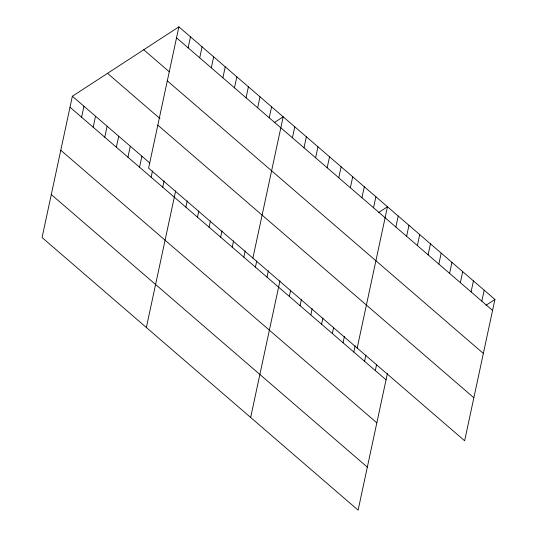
<?xml version="1.0" encoding="UTF-8"?>
<svg xmlns="http://www.w3.org/2000/svg" width="537" height="537" viewBox="0 0 537 537"><rect width="100%" height="100%" fill="white"/><g stroke="black" fill="none" stroke-linecap="round" stroke-linejoin="round"><path stroke-width="0.81" d="M178.888 26.85L148.601 168.148L464.633 440.756L494.926 299.451L178.888 26.85L72.367 96.244L42.074 237.549L358.112 510.15L387.392 373.557M81.597 117.227L83.953 106.245M93.19 127.222L95.539 116.24M104.775 137.217L107.132 126.235M116.361 147.212L118.717 136.23M127.954 157.207L130.303 146.225M139.539 167.202L141.896 156.22M151.125 177.197L152.474 170.92M188.125 47.833L190.481 36.845M162.718 187.198L164.06 180.915M199.71 57.828L202.066 46.84M146.366 327.51L175.646 190.91M211.303 67.823L213.652 56.835M185.889 207.188L187.238 200.912M222.889 77.818L225.245 66.83M197.475 217.183L198.824 210.907M234.474 87.813L236.83 76.825M209.068 227.178L210.41 220.902M246.067 97.808L248.416 86.819M220.653 237.173L222.003 230.897M257.653 107.803L260.009 96.821M232.239 247.168L233.588 240.891M269.238 117.798L271.594 106.816M243.832 257.163L245.174 250.886M252.893 258.109L283.18 116.811L274.219 122.644M255.417 267.158L256.767 260.881M292.417 137.787L294.773 126.806M267.003 277.152L268.352 270.876M304.002 147.782L306.358 136.801M250.658 417.464L279.938 280.871M315.595 157.777L317.944 146.796M289.342 296.417L290.685 290.141M327.181 167.772L329.537 156.791M300.082 305.687L301.432 299.411M338.766 177.774L341.123 166.785M310.829 314.957L312.178 308.674M350.359 187.769L352.708 176.78M321.576 324.22L322.918 317.944M332.322 333.49L333.665 327.214M361.945 197.764L364.301 186.775M343.062 342.76L344.412 336.484M373.53 207.759L375.887 196.77M353.809 352.03L355.158 345.754M357.186 348.07L387.472 206.765L378.511 212.605M364.556 361.3L365.898 355.017M395.863 227.023L398.219 216.035M375.303 370.564L376.645 364.287M406.61 236.287L408.966 225.305M417.356 245.557L419.712 234.575M428.103 254.827L430.452 243.838M438.843 264.097L441.199 253.108M449.59 273.367L451.946 262.378M460.337 282.63L462.693 271.648M471.083 291.9L473.439 280.918M481.823 301.17L484.179 290.181M485.965 305.291L494.926 299.451M176.539 37.838L492.57 310.44M143.735 49.753L169.356 71.844M167.316 80.839L483.354 353.44M107.521 73.347L159.972 118.59M157.818 125.148L473.856 397.749M72.367 96.244L149.823 163.06M70.011 107.232L386.043 379.834M60.788 150.239L376.826 422.841M51.29 194.542L367.328 467.143"/></g></svg>
